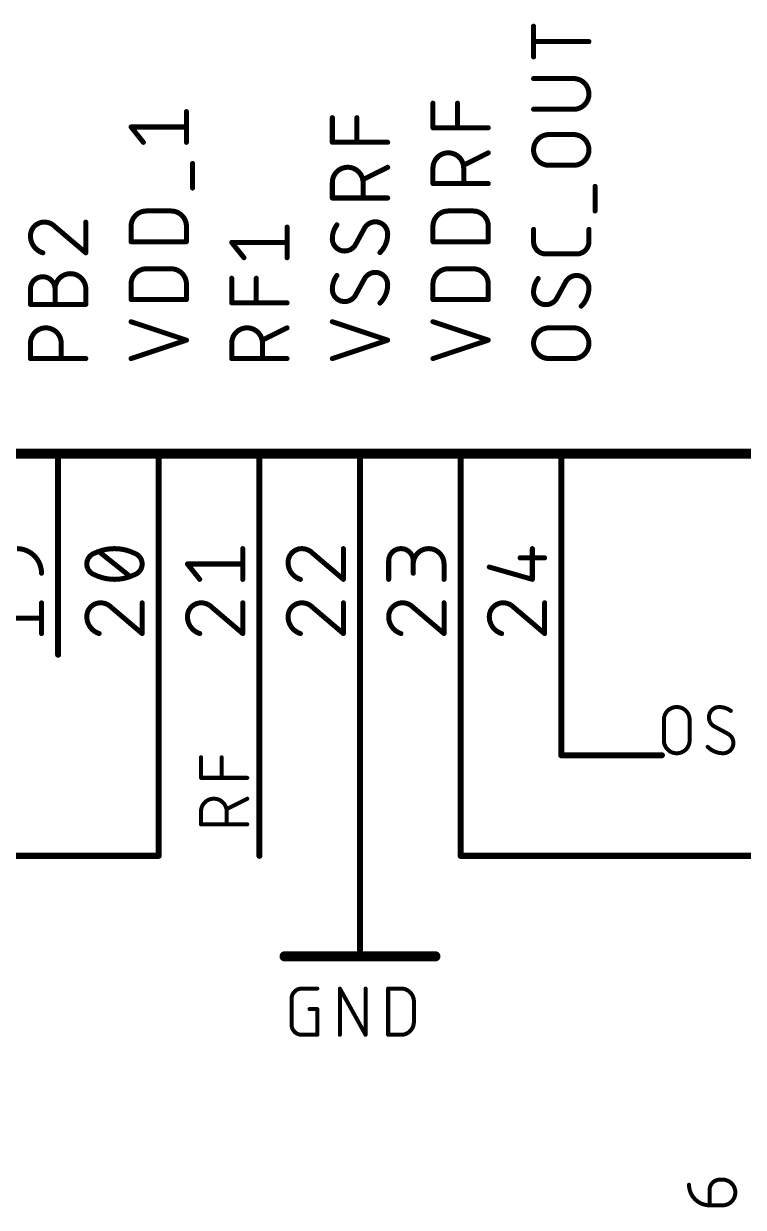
# Model space of a CAD drawing. Extents: x 0 to 261, y -15 to 164.
# Drawn here: x 71.52 to 89.69, y 25.92 to 55.82 of the extents above; entities that cross this region are included whole.
import ezdxf

# ---------------------------------------------------------------- set-up
doc = ezdxf.new("R2010")
doc.units = 0
for name, color, linetype in [('91', 110, 'CONTINUOUS'), ('94', 12, 'CONTINUOUS'), ('95', 253, 'CONTINUOUS'), ('96', 253, 'CONTINUOUS')]:
    doc.layers.add(name, color=color, linetype=linetype)

msp = doc.modelspace()

# ---------------------------------------------------------------- linework, layer by layer
at = {"layer": '91', "const_width": 0.1524}
for points in [[(74.93, 39.878), (74.93, 34.798)], [(77.47, 39.878), (77.47, 34.798)], [(80.01, 39.878), (80.01, 34.798)], [(82.55, 39.878), (82.55, 34.798)], [(85.09, 39.878), (85.09, 37.338)], [(85.09, 37.338), (87.63, 37.338)], [(74.93, 34.798), (46.99, 34.798)], [(82.55, 34.798), (92.71, 34.798)]]:
    msp.add_lwpolyline(points, dxfattribs=at)
at = {"layer": '91', "const_width": 0.0762}
for points in [[(74.9681, 39.878, 1), (74.8919, 39.878)], [(77.5081, 39.878, 1), (77.4319, 39.878)], [(80.0481, 39.878, 1), (79.9719, 39.878)], [(82.5881, 39.878, 1), (82.5119, 39.878)], [(85.1281, 39.878, 1), (85.0519, 39.878)], [(85.09, 37.3761, 1), (85.09, 37.2999)], [(85.0519, 37.338, 1), (85.1281, 37.338)], [(87.63, 37.2999, 1), (87.63, 37.3761)], [(74.8919, 34.798, 1), (74.9681, 34.798)], [(74.93, 34.7599, 1), (74.93, 34.8361)], [(77.4319, 34.798, 1), (77.5081, 34.798)], [(79.9719, 34.798, 1), (80.0481, 34.798)], [(82.55, 34.8361, 1), (82.55, 34.7599)], [(82.5119, 34.798, 1), (82.5881, 34.798)]]:
    msp.add_lwpolyline(points, format="xyb", dxfattribs=at)
at = {"layer": '94'}
for points, const_width in [([(90.17, 44.958), (54.61, 44.958)], 0.254), ([(72.39, 39.878), (72.39, 44.958)], 0.1524), ([(74.93, 39.878), (74.93, 44.958)], 0.1524), ([(77.47, 39.878), (77.47, 44.958)], 0.1524), ([(80.01, 39.878), (80.01, 44.958)], 0.1524), ([(82.55, 39.878), (82.55, 44.958)], 0.1524), ([(85.09, 39.878), (85.09, 44.958)], 0.1524), ([(80.01, 34.798), (80.01, 32.258)], 0.1524), ([(78.105, 32.258), (81.915, 32.258)], 0.254)]:
    msp.add_lwpolyline(points, dxfattribs=dict(at, const_width=const_width))
for points, const_width in [([(72.4281, 44.958, 1), (72.3519, 44.958)], 0.0762), ([(74.9681, 44.958, 1), (74.8919, 44.958)], 0.0762), ([(77.5081, 44.958, 1), (77.4319, 44.958)], 0.0762), ([(80.0481, 44.958, 1), (79.9719, 44.958)], 0.0762), ([(82.5881, 44.958, 1), (82.5119, 44.958)], 0.0762), ([(85.1281, 44.958, 1), (85.0519, 44.958)], 0.0762), ([(72.3519, 39.878, 1), (72.4281, 39.878)], 0.0762), ([(74.8919, 39.878, 1), (74.9681, 39.878)], 0.0762), ([(77.4319, 39.878, 1), (77.5081, 39.878)], 0.0762), ([(79.9719, 39.878, 1), (80.0481, 39.878)], 0.0762), ([(82.5119, 39.878, 1), (82.5881, 39.878)], 0.0762), ([(85.0519, 39.878, 1), (85.1281, 39.878)], 0.0762), ([(80.0481, 34.798, 1), (79.9719, 34.798)], 0.0762), ([(78.105, 32.3215, 1), (78.105, 32.1945)], 0.127), ([(79.9719, 32.258, 1), (80.0481, 32.258)], 0.0762), ([(81.915, 32.1945, 1), (81.915, 32.3215)], 0.127)]:
    msp.add_lwpolyline(points, format="xyb", dxfattribs=dict(at, const_width=const_width))
at = {"layer": '95'}
for points, const_width in [([(84.3915, 54.9782), (84.3915, 55.7544)], 0.127), ([(85.7885, 55.3663), (84.3915, 55.3663)], 0.127), ([(85.4004, 54.4311), (84.3915, 54.4311)], 0.127), ([(81.8515, 53.1878), (81.8515, 53.8087)], 0.127), ([(82.4724, 53.1878), (82.4724, 53.8087)], 0.127), ([(75.6285, 52.8201), (75.6285, 53.5962)], 0.127), ([(84.3915, 53.655), (85.4004, 53.655)], 0.127), ([(74.5419, 52.8201), (74.2315, 53.2081)], 0.127), ([(74.2315, 53.2081), (75.6285, 53.2081)], 0.127), ([(79.3115, 52.8228), (79.3115, 53.4437)], 0.127), ([(79.9324, 52.8228), (79.9324, 53.4437)], 0.127), ([(83.2485, 53.1878), (81.8515, 53.1878)], 0.127), ([(84.7796, 53.0167), (85.4004, 53.0167)], 0.127), ([(80.7085, 52.8228), (79.3115, 52.8228)], 0.127), ([(75.7837, 51.6657), (75.7837, 52.2866)], 0.127), ([(83.2485, 52.5556), (82.6276, 52.2452)], 0.127), ([(80.7085, 52.1906), (80.0876, 51.8802)], 0.127), ([(81.8515, 51.7795), (81.8515, 52.1676)], 0.127), ([(82.6276, 52.1676), (82.6276, 51.7795)], 0.127), ([(85.4004, 52.2405), (84.7796, 52.2405)], 0.127), ([(79.3115, 51.4145), (79.3115, 51.8025)], 0.127), ([(80.0876, 51.8025), (80.0876, 51.4145)], 0.127), ([(83.2485, 51.7795), (81.8515, 51.7795)], 0.127), ([(85.9437, 51.0862), (85.9437, 51.7071)], 0.127), ([(80.7085, 51.4145), (79.3115, 51.4145)], 0.127), ([(74.6196, 51.0866), (75.2404, 51.0866)], 0.127), ([(82.2396, 51.0866), (82.8604, 51.0866)], 0.127), ([(73.0885, 50.0299), (73.0885, 50.806)], 0.127), ([(72.3124, 50.6896), (73.0885, 50.0299)], 0.127), ([(74.2315, 50.3105), (74.2315, 50.6986)], 0.127), ([(75.6285, 50.6986), (75.6285, 50.3105)], 0.127), ([(78.1685, 49.9046), (78.1685, 50.6807)], 0.127), ([(80.1264, 50.6576), (79.8936, 50.2308)], 0.127), ([(81.8515, 50.3105), (81.8515, 50.6986)], 0.127), ([(83.2485, 50.6986), (83.2485, 50.3105)], 0.127), ([(84.3915, 50.3112), (84.3915, 50.6216)], 0.127), ([(85.7885, 50.6216), (85.7885, 50.3112)], 0.127), ([(75.6285, 50.3105), (74.2315, 50.3105)], 0.127), ([(77.0819, 49.9046), (76.7715, 50.2926)], 0.127), ([(76.7715, 50.2926), (78.1685, 50.2926)], 0.127), ([(83.2485, 50.3105), (81.8515, 50.3105)], 0.127), ([(85.4781, 50.0007), (84.7019, 50.0007)], 0.127), ([(74.6196, 49.6265), (75.2404, 49.6265)], 0.127), ([(82.2396, 49.6265), (82.8604, 49.6265)], 0.127), ([(76.7715, 48.7666), (76.7715, 49.3875)], 0.127), ([(77.3924, 48.7666), (77.3924, 49.3875)], 0.127), ([(80.1264, 49.38), (79.8936, 48.9532)], 0.127), ([(85.2064, 49.3024), (84.9736, 48.8756)], 0.127), ([(71.6915, 48.7272), (71.6915, 49.1152)], 0.127), ([(72.3124, 48.7272), (72.3124, 49.1152)], 0.127), ([(73.0885, 49.1152), (73.0885, 48.7272)], 0.127), ([(74.2315, 48.8504), (74.2315, 49.2384)], 0.127), ([(75.6285, 49.2384), (75.6285, 48.8504)], 0.127), ([(81.8515, 48.8504), (81.8515, 49.2384)], 0.127), ([(83.2485, 49.2384), (83.2485, 48.8504)], 0.127), ([(73.0885, 48.7272), (71.6915, 48.7272)], 0.127), ([(75.6285, 48.8504), (74.2315, 48.8504)], 0.127), ([(78.1685, 48.7666), (76.7715, 48.7666)], 0.127), ([(83.2485, 48.8504), (81.8515, 48.8504)], 0.127), ([(75.6285, 47.824), (74.2315, 48.2896)], 0.127), ([(78.1685, 48.1344), (77.5476, 47.824)], 0.127), ([(80.7085, 47.824), (79.3115, 48.2896)], 0.127), ([(83.2485, 47.824), (81.8515, 48.2896)], 0.127), ([(84.7796, 48.1344), (85.4004, 48.1344)], 0.127), ([(74.2315, 47.3583), (75.6285, 47.824)], 0.127), ([(79.3115, 47.3583), (80.7085, 47.824)], 0.127), ([(81.8515, 47.3583), (83.2485, 47.824)], 0.127), ([(71.6915, 47.3583), (71.6915, 47.7464)], 0.127), ([(72.4676, 47.7464), (72.4676, 47.3583)], 0.127), ([(76.7715, 47.3583), (76.7715, 47.7464)], 0.127), ([(77.5476, 47.7464), (77.5476, 47.3583)], 0.127), ([(73.0885, 47.3583), (71.6915, 47.3583)], 0.127), ([(78.1685, 47.3583), (76.7715, 47.3583)], 0.127), ([(85.4004, 47.3583), (84.7796, 47.3583)], 0.127), ([(74.2005, 41.8592), (73.4243, 42.4801)], 0.127), ([(77.0509, 41.7816), (77.0509, 42.5577)], 0.127), ([(78.8148, 42.4413), (79.5909, 41.7816)], 0.127), ([(79.5909, 41.7816), (79.5909, 42.5577)], 0.127), ([(84.3605, 41.7816), (84.3605, 42.5577)], 0.127), ([(75.9643, 41.7816), (75.6539, 42.1696)], 0.127), ([(75.6539, 42.1696), (77.0509, 42.1696)], 0.127), ([(80.7339, 41.7816), (80.7339, 42.2473)], 0.127), ([(81.3548, 42.2473), (81.3548, 41.9368)], 0.127), ([(82.1309, 41.7816), (82.1309, 42.1696)], 0.127), ([(84.05, 42.3249), (84.6709, 42.3249)], 0.127), ([(83.2739, 42.092), (84.3605, 41.7816)], 0.127), ([(71.9709, 40.4127), (71.9709, 41.1888)], 0.127), ([(73.7348, 41.0724), (74.5109, 40.4127)], 0.127), ([(74.5109, 40.4127), (74.5109, 41.1888)], 0.127), ([(76.2748, 41.0724), (77.0509, 40.4127)], 0.127), ([(77.0509, 40.4127), (77.0509, 41.1888)], 0.127), ([(78.8148, 41.0724), (79.5909, 40.4127)], 0.127), ([(79.5909, 40.4127), (79.5909, 41.1888)], 0.127), ([(81.3548, 41.0724), (82.1309, 40.4127)], 0.127), ([(82.1309, 40.4127), (82.1309, 41.1888)], 0.127), ([(83.8948, 41.0724), (84.6709, 40.4127)], 0.127), ([(84.6709, 40.4127), (84.6709, 41.1888)], 0.127), ([(70.5739, 40.8008), (71.9709, 40.8008)], 0.127), ([(87.6808, 37.7134), (87.6808, 38.2326)], 0.1016), ([(88.3299, 38.2326), (88.3299, 37.7134)], 0.1016), ([(89.305, 37.8756), (88.948, 38.0704)], 0.1016), ([(75.9968, 36.7679), (75.9968, 37.2872)], 0.1016), ([(76.5161, 36.7679), (76.5161, 37.2872)], 0.1016), ([(77.1652, 36.7679), (75.9968, 36.7679)], 0.1016), ([(77.1652, 36.241), (76.6459, 35.9814)], 0.1016), ([(75.9968, 35.5919), (75.9968, 35.9165)], 0.1016), ([(76.6459, 35.9165), (76.6459, 35.5919)], 0.1016), ([(77.1652, 35.5919), (75.9968, 35.5919)], 0.1016), ([(89.0947, 26.6192), (89.1596, 26.6192)], 0.1016), ([(88.8351, 25.9701), (88.8351, 26.3596)], 0.1016), ([(89.1596, 25.9701), (88.8351, 25.9701)], 0.1016)]:
    msp.add_lwpolyline(points, dxfattribs=dict(at, const_width=const_width))
for points, const_width in [([(84.4233, 55.7544, 1), (84.3598, 55.7544)], 0.0635), ([(84.3915, 55.398, 1), (84.3915, 55.3345)], 0.0635), ([(85.7885, 55.3345, 1), (85.7885, 55.398)], 0.0635), ([(84.3598, 54.9782, 1), (84.4233, 54.9782)], 0.0635), ([(84.3915, 54.4629, 1), (84.3915, 54.3994)], 0.0635), ([(85.4004, 54.4629, 1), (85.4004, 54.3994)], 0.0635), ([(85.4004, 53.655, 1), (85.4004, 54.4311)], 0.127), ([(85.4004, 54.3994, 1), (85.4004, 54.4629)], 0.0635), ([(81.8833, 53.8087, 1), (81.8197, 53.8087)], 0.0635), ([(82.5041, 53.8087, 1), (82.4406, 53.8087)], 0.0635), ([(75.6603, 53.5962, 1), (75.5968, 53.5962)], 0.0635), ([(84.3915, 53.6868, 1), (84.3915, 53.6233)], 0.0635), ([(85.4004, 53.6868, 1), (85.4004, 53.6233)], 0.0635), ([(85.4004, 53.6233, 1), (85.4004, 53.6868)], 0.0635), ([(74.2315, 53.2399, 1), (74.2315, 53.1764)], 0.0635), ([(74.2563, 53.2279, 1), (74.2067, 53.1883)], 0.0635), ([(75.6285, 53.1764, 1), (75.6285, 53.2399)], 0.0635), ([(79.3433, 53.4437, 1), (79.2798, 53.4437)], 0.0635), ([(79.9641, 53.4437, 1), (79.9006, 53.4437)], 0.0635), ([(81.8197, 53.1878, 1), (81.8833, 53.1878)], 0.0635), ([(81.8515, 53.2196, 1), (81.8515, 53.1561)], 0.0635), ([(82.4406, 53.1878, 1), (82.5041, 53.1878)], 0.0635), ([(83.2485, 53.1561, 1), (83.2485, 53.2196)], 0.0635), ([(84.7796, 53.0166, 1), (84.7796, 52.2405)], 0.127), ([(84.7796, 53.0484, 1), (84.7796, 52.9849)], 0.0635), ([(84.7796, 52.9849, 1), (84.7796, 53.0484)], 0.0635), ([(85.4004, 52.2405, 1), (85.4004, 53.0167)], 0.127), ([(85.4004, 53.0484, 1), (85.4004, 52.9849)], 0.0635), ([(85.4004, 52.9849, 1), (85.4004, 53.0484)], 0.0635), ([(74.5172, 52.8002, 1), (74.5667, 52.8399)], 0.0635), ([(75.5968, 52.8201, 1), (75.6603, 52.8201)], 0.0635), ([(79.3115, 52.8546, 1), (79.3115, 52.7911)], 0.0635), ([(79.2798, 52.8228, 1), (79.3433, 52.8228)], 0.0635), ([(79.9006, 52.8228, 1), (79.9641, 52.8228)], 0.0635), ([(80.7085, 52.7911, 1), (80.7085, 52.8546)], 0.0635), ([(75.8155, 52.2866, 1), (75.752, 52.2866)], 0.0635), ([(82.6276, 52.1676, 1), (81.8515, 52.1676)], 0.127), ([(83.2627, 52.5272, 1), (83.2343, 52.584)], 0.0635), ([(80.0876, 51.8025, 1), (79.3115, 51.8025)], 0.127), ([(80.7227, 52.1622, 1), (80.6943, 52.219)], 0.0635), ([(81.8833, 52.1676, 1), (81.8197, 52.1676)], 0.0635), ([(81.8197, 52.1676, 1), (81.8833, 52.1676)], 0.0635), ([(82.6134, 52.2736, 1), (82.6418, 52.2168)], 0.0635), ([(82.6594, 52.1676, 1), (82.5959, 52.1676)], 0.0635), ([(82.5959, 52.1676, 1), (82.6594, 52.1676)], 0.0635), ([(84.7796, 52.2723, 1), (84.7796, 52.2088)], 0.0635), ([(84.7796, 52.2088, 1), (84.7796, 52.2723)], 0.0635), ([(85.4004, 52.2723, 1), (85.4004, 52.2088)], 0.0635), ([(85.4004, 52.2088, 1), (85.4004, 52.2723)], 0.0635), ([(79.3433, 51.8025, 1), (79.2798, 51.8025)], 0.0635), ([(79.2798, 51.8025, 1), (79.3433, 51.8025)], 0.0635), ([(80.0734, 51.9086, 1), (80.1018, 51.8518)], 0.0635), ([(80.1194, 51.8025, 1), (80.0559, 51.8025)], 0.0635), ([(80.0559, 51.8025, 1), (80.1194, 51.8025)], 0.0635), ([(81.8197, 51.7795, 1), (81.8833, 51.7795)], 0.0635), ([(81.8515, 51.8113, 1), (81.8515, 51.7478)], 0.0635), ([(82.5959, 51.7795, 1), (82.6594, 51.7795)], 0.0635), ([(83.2485, 51.7478, 1), (83.2485, 51.8113)], 0.0635), ([(85.9755, 51.7071, 1), (85.912, 51.7071)], 0.0635), ([(75.752, 51.6657, 1), (75.8155, 51.6657)], 0.0635), ([(79.3115, 51.4462, 1), (79.3115, 51.3827)], 0.0635), ([(79.2798, 51.4145, 1), (79.3433, 51.4145)], 0.0635), ([(80.0559, 51.4145, 1), (80.1194, 51.4145)], 0.0635), ([(80.7085, 51.3827, 1), (80.7085, 51.4462)], 0.0635), ([(74.6196, 51.0866, 0.4142), (74.2315, 50.6986)], 0.127), ([(74.6196, 51.1184, 1), (74.6196, 51.0549)], 0.0635), ([(74.6196, 51.0549, 1), (74.6196, 51.1184)], 0.0635), ([(75.2404, 51.1184, 1), (75.2404, 51.0549)], 0.0635), ([(75.6285, 50.6986, 0.4142), (75.2404, 51.0866)], 0.127), ([(75.2404, 51.0549, 1), (75.2404, 51.1184)], 0.0635), ([(82.2396, 51.0866, 0.4142), (81.8515, 50.6986)], 0.127), ([(82.2396, 51.1184, 1), (82.2396, 51.0549)], 0.0635), ([(82.2396, 51.0549, 1), (82.2396, 51.1184)], 0.0635), ([(82.8604, 51.1184, 1), (82.8604, 51.0549)], 0.0635), ([(83.2485, 50.6986, 0.4142), (82.8604, 51.0866)], 0.127), ([(82.8604, 51.0549, 1), (82.8604, 51.1184)], 0.0635), ([(72.0408, 50.806, 0.4142), (71.6915, 50.4567)], 0.127), ([(72.0407, 50.8377, 1), (72.0408, 50.7742)], 0.0635), ([(72.3124, 50.6896, 0.2053), (72.0408, 50.806)], 0.127), ([(72.0408, 50.7742, 1), (72.0408, 50.8377)], 0.0635), ([(73.1203, 50.806, 1), (73.0568, 50.806)], 0.0635), ([(80.3981, 50.8128, 0.2656), (80.1264, 50.6576)], 0.127), ([(80.3981, 50.8446, 1), (80.3981, 50.7811)], 0.0635), ([(80.7085, 50.5024, 0.4142), (80.3981, 50.8128)], 0.127), ([(80.3981, 50.7811, 1), (80.3981, 50.8446)], 0.0635), ([(85.912, 51.0862, 1), (85.9755, 51.0862)], 0.0635), ([(72.333, 50.7138, 1), (72.2918, 50.6654)], 0.0635), ([(72.2894, 50.6677, 1), (72.3354, 50.7115)], 0.0635), ([(74.2632, 50.6986, 1), (74.1997, 50.6986)], 0.0635), ([(74.1997, 50.6986, 1), (74.2632, 50.6986)], 0.0635), ([(75.6603, 50.6986, 1), (75.5968, 50.6986)], 0.0635), ([(75.5968, 50.6986, 1), (75.6602, 50.6986)], 0.0635), ([(78.2003, 50.6807, 1), (78.1368, 50.6807)], 0.0635), ([(79.4279, 50.7352, 0.1623), (79.3115, 50.386)], 0.127), ([(79.4533, 50.7162, 1), (79.4025, 50.7543)], 0.0635), ([(80.0991, 50.6737, 1), (80.1538, 50.6415)], 0.0635), ([(80.1543, 50.6424, 1), (80.0985, 50.6728)], 0.0635), ([(80.5145, 50.0367, 0.2), (80.7085, 50.5024)], 0.127), ([(80.6767, 50.5024, 1), (80.7403, 50.5024)], 0.0635), ([(80.7402, 50.5024, 1), (80.6768, 50.5024)], 0.0635), ([(81.8833, 50.6986, 1), (81.8197, 50.6986)], 0.0635), ([(81.8197, 50.6986, 1), (81.8833, 50.6986)], 0.0635), ([(83.2803, 50.6986, 1), (83.2168, 50.6986)], 0.0635), ([(83.2168, 50.6986, 1), (83.2802, 50.6986)], 0.0635), ([(84.4233, 50.6216, 1), (84.3598, 50.6216)], 0.0635), ([(85.8203, 50.6216, 1), (85.7567, 50.6216)], 0.0635), ([(71.6915, 50.4567, 0.3252), (72.0019, 50.0299)], 0.127), ([(71.7232, 50.4567, 1), (71.6598, 50.4567)], 0.0635), ([(71.6598, 50.4567, 1), (71.7233, 50.4567)], 0.0635), ([(74.2315, 50.3423, 1), (74.2315, 50.2788)], 0.0635), ([(74.1997, 50.3105, 1), (74.2632, 50.3105)], 0.0635), ([(75.5968, 50.3105, 1), (75.6603, 50.3105)], 0.0635), ([(75.6285, 50.2788, 1), (75.6285, 50.3423)], 0.0635), ([(76.7963, 50.3125, 1), (76.7467, 50.2728)], 0.0635), ([(76.7715, 50.3244, 1), (76.7715, 50.2609)], 0.0635), ([(78.1685, 50.2609, 1), (78.1685, 50.3244)], 0.0635), ([(79.3115, 50.386, 0.4142), (79.6219, 50.0755)], 0.127), ([(79.3433, 50.386, 1), (79.2798, 50.386)], 0.0635), ([(79.2798, 50.386, 1), (79.3433, 50.386)], 0.0635), ([(79.6219, 50.0755, 0.2656), (79.8936, 50.2308)], 0.127), ([(79.8657, 50.246, 1), (79.9215, 50.2156)], 0.0635), ([(79.9209, 50.2146, 1), (79.8662, 50.2469)], 0.0635), ([(81.8197, 50.3105, 1), (81.8833, 50.3105)], 0.0635), ([(81.8515, 50.3423, 1), (81.8515, 50.2788)], 0.0635), ([(83.2168, 50.3105, 1), (83.2803, 50.3105)], 0.0635), ([(83.2485, 50.2788, 1), (83.2485, 50.3423)], 0.0635), ([(84.3915, 50.3112, 0.4142), (84.7019, 50.0007)], 0.127), ([(84.4232, 50.3112, 1), (84.3597, 50.3112)], 0.0635), ([(84.3598, 50.3112, 1), (84.4233, 50.3112)], 0.0635), ([(85.4781, 50.0007, 0.4142), (85.7885, 50.3112)], 0.127), ([(85.8203, 50.3112, 1), (85.7567, 50.3112)], 0.0635), ([(85.7567, 50.3112, 1), (85.8203, 50.3112)], 0.0635), ([(71.9922, 49.9997, 1), (72.0117, 50.0601)], 0.0635), ([(73.0568, 50.0299, 1), (73.1203, 50.0299)], 0.0635), ([(73.0679, 50.0057, 1), (73.1091, 50.0541)], 0.0635), ([(77.0572, 49.8848, 1), (77.1067, 49.9244)], 0.0635), ([(78.1368, 49.9046, 1), (78.2003, 49.9046)], 0.0635), ([(79.6219, 50.1073, 1), (79.6219, 50.0438)], 0.0635), ([(79.6219, 50.0438, 1), (79.6219, 50.1073)], 0.0635), ([(80.4921, 50.0593, 1), (80.5368, 50.0142)], 0.0635), ([(84.7019, 50.0325, 1), (84.7019, 49.969)], 0.0635), ([(84.7019, 49.969, 1), (84.7019, 50.0325)], 0.0635), ([(85.4781, 50.0325, 1), (85.4781, 49.969)], 0.0635), ([(85.4781, 49.969, 1), (85.4781, 50.0325)], 0.0635), ([(74.6196, 49.6265, 0.4142), (74.2315, 49.2384)], 0.127), ([(74.6196, 49.6583, 1), (74.6196, 49.5947)], 0.0635), ([(74.6196, 49.5947, 1), (74.6196, 49.6583)], 0.0635), ([(75.2404, 49.6583, 1), (75.2404, 49.5947)], 0.0635), ([(75.6285, 49.2384, 0.4142), (75.2404, 49.6265)], 0.127), ([(75.2404, 49.5947, 1), (75.2404, 49.6583)], 0.0635), ([(82.2396, 49.6265, 0.4142), (81.8515, 49.2384)], 0.127), ([(82.2396, 49.6583, 1), (82.2396, 49.5947)], 0.0635), ([(82.2396, 49.5947, 1), (82.2396, 49.6583)], 0.0635), ([(82.8604, 49.6583, 1), (82.8604, 49.5947)], 0.0635), ([(83.2485, 49.2384, 0.4142), (82.8604, 49.6265)], 0.127), ([(82.8604, 49.5947, 1), (82.8604, 49.6583)], 0.0635), ([(72.3124, 49.1152, 1), (71.6915, 49.1152)], 0.127), ([(73.0885, 49.1152, 1), (72.3124, 49.1152)], 0.127), ([(76.8033, 49.3875, 1), (76.7398, 49.3875)], 0.0635), ([(77.4241, 49.3875, 1), (77.3606, 49.3875)], 0.0635), ([(79.4279, 49.4576, 0.1623), (79.3115, 49.1084)], 0.127), ([(79.4533, 49.4386, 1), (79.4025, 49.4767)], 0.0635), ([(80.3981, 49.5352, 0.2656), (80.1264, 49.38)], 0.127), ([(80.0991, 49.3961, 1), (80.1538, 49.3639)], 0.0635), ([(80.1543, 49.3648, 1), (80.0985, 49.3952)], 0.0635), ([(80.3981, 49.567, 1), (80.3981, 49.5035)], 0.0635), ([(80.7085, 49.2248, 0.4142), (80.3981, 49.5352)], 0.127), ([(80.3981, 49.5035, 1), (80.3981, 49.567)], 0.0635), ([(84.5079, 49.38, 0.1623), (84.3915, 49.0308)], 0.127), ([(84.5333, 49.361, 1), (84.4825, 49.3991)], 0.0635), ([(85.4781, 49.4576, 0.2656), (85.2064, 49.3024)], 0.127), ([(85.1791, 49.3185, 1), (85.2338, 49.2863)], 0.0635), ([(85.2343, 49.2872, 1), (85.1785, 49.3176)], 0.0635), ([(85.4781, 49.4894, 1), (85.4781, 49.4259)], 0.0635), ([(85.7885, 49.1472, 0.4142), (85.4781, 49.4576)], 0.127), ([(85.4781, 49.4259, 1), (85.4781, 49.4894)], 0.0635), ([(71.7233, 49.1152, 1), (71.6598, 49.1152)], 0.0635), ([(71.6598, 49.1152, 1), (71.7233, 49.1152)], 0.0635), ([(72.3441, 49.1152, 1), (72.2806, 49.1152)], 0.0635), ([(72.2806, 49.1152, 1), (72.3441, 49.1152)], 0.0635), ([(72.2806, 49.1152, 1), (72.3441, 49.1152)], 0.0635), ([(73.1203, 49.1152, 1), (73.0568, 49.1152)], 0.0635), ([(73.0567, 49.1152, 1), (73.1202, 49.1152)], 0.0635), ([(74.2632, 49.2384, 1), (74.1997, 49.2384)], 0.0635), ([(74.1997, 49.2384, 1), (74.2632, 49.2384)], 0.0635), ([(75.6603, 49.2384, 1), (75.5968, 49.2384)], 0.0635), ([(75.5968, 49.2384, 1), (75.6602, 49.2384)], 0.0635), ([(79.3115, 49.1084, 0.4142), (79.6219, 48.7979)], 0.127), ([(79.3433, 49.1084, 1), (79.2798, 49.1084)], 0.0635), ([(79.2798, 49.1084, 1), (79.3433, 49.1084)], 0.0635), ([(80.5145, 48.7591, 0.2), (80.7085, 49.2248)], 0.127), ([(80.6767, 49.2248, 1), (80.7403, 49.2248)], 0.0635), ([(80.7402, 49.2248, 1), (80.6768, 49.2248)], 0.0635), ([(81.8833, 49.2384, 1), (81.8197, 49.2384)], 0.0635), ([(81.8197, 49.2384, 1), (81.8833, 49.2384)], 0.0635), ([(83.2803, 49.2384, 1), (83.2168, 49.2384)], 0.0635), ([(83.2168, 49.2384, 1), (83.2802, 49.2384)], 0.0635), ([(84.3915, 49.0308, 0.4142), (84.7019, 48.7203)], 0.127), ([(84.4233, 49.0308, 1), (84.3598, 49.0308)], 0.0635), ([(84.3598, 49.0308, 1), (84.4233, 49.0308)], 0.0635), ([(85.5945, 48.6815, 0.2), (85.7885, 49.1472)], 0.127), ([(85.7567, 49.1472, 1), (85.8203, 49.1472)], 0.0635), ([(85.8202, 49.1472, 1), (85.7568, 49.1472)], 0.0635), ([(71.6915, 48.7589, 1), (71.6915, 48.6954)], 0.0635), ([(71.6598, 48.7272, 1), (71.7233, 48.7272)], 0.0635), ([(72.2806, 48.7272, 1), (72.3441, 48.7272)], 0.0635), ([(73.0568, 48.7272, 1), (73.1203, 48.7272)], 0.0635), ([(73.0885, 48.6954, 1), (73.0885, 48.7589)], 0.0635), ([(74.2315, 48.8821, 1), (74.2315, 48.8186)], 0.0635), ([(74.1997, 48.8504, 1), (74.2632, 48.8504)], 0.0635), ([(75.5968, 48.8504, 1), (75.6603, 48.8504)], 0.0635), ([(75.6285, 48.8186, 1), (75.6285, 48.8821)], 0.0635), ([(76.7715, 48.7984, 1), (76.7715, 48.7349)], 0.0635), ([(76.7398, 48.7666, 1), (76.8033, 48.7666)], 0.0635), ([(77.3606, 48.7666, 1), (77.4241, 48.7666)], 0.0635), ([(78.1685, 48.7349, 1), (78.1685, 48.7984)], 0.0635), ([(79.6219, 48.7979, 0.2656), (79.8936, 48.9532)], 0.127), ([(79.6219, 48.8297, 1), (79.6219, 48.7662)], 0.0635), ([(79.6219, 48.7662, 1), (79.6219, 48.8297)], 0.0635), ([(79.8657, 48.9684, 1), (79.9215, 48.938)], 0.0635), ([(79.9209, 48.937, 1), (79.8662, 48.9693)], 0.0635), ([(80.4921, 48.7817, 1), (80.5368, 48.7366)], 0.0635), ([(81.8197, 48.8504, 1), (81.8833, 48.8504)], 0.0635), ([(81.8515, 48.8821, 1), (81.8515, 48.8186)], 0.0635), ([(83.2168, 48.8504, 1), (83.2803, 48.8504)], 0.0635), ([(83.2485, 48.8186, 1), (83.2485, 48.8821)], 0.0635), ([(84.7019, 48.7203, 0.2656), (84.9736, 48.8756)], 0.127), ([(84.7019, 48.7521, 1), (84.7019, 48.6886)], 0.0635), ([(84.7019, 48.6886, 1), (84.7019, 48.7521)], 0.0635), ([(84.9457, 48.8908, 1), (85.0015, 48.8603)], 0.0635), ([(85.0009, 48.8594, 1), (84.9462, 48.8917)], 0.0635), ([(85.5721, 48.7041, 1), (85.6168, 48.659)], 0.0635), ([(72.4676, 47.7464, 1), (71.6915, 47.7464)], 0.127), ([(74.2415, 48.3198, 1), (74.2215, 48.2595)], 0.0635), ([(77.5476, 47.7464, 1), (76.7715, 47.7464)], 0.127), ([(78.1827, 48.106, 1), (78.1543, 48.1628)], 0.0635), ([(79.3215, 48.3198, 1), (79.3015, 48.2595)], 0.0635), ([(81.8615, 48.3198, 1), (81.8415, 48.2595)], 0.0635), ([(84.7796, 48.1344, 1), (84.7796, 47.3583)], 0.127), ([(84.7796, 48.1662, 1), (84.7796, 48.1027)], 0.0635), ([(84.7796, 48.1027, 1), (84.7796, 48.1662)], 0.0635), ([(85.4004, 48.1662, 1), (85.4004, 48.1027)], 0.0635), ([(85.4004, 47.3583, 1), (85.4004, 48.1344)], 0.127), ([(85.4004, 48.1027, 1), (85.4004, 48.1662)], 0.0635), ([(75.6385, 47.7938, 1), (75.6185, 47.8541)], 0.0635), ([(75.6185, 47.7938, 1), (75.6385, 47.8541)], 0.0635), ([(77.5334, 47.8524, 1), (77.5618, 47.7956)], 0.0635), ([(80.7185, 47.7938, 1), (80.6985, 47.8541)], 0.0635), ([(80.6985, 47.7938, 1), (80.7185, 47.8541)], 0.0635), ([(83.2585, 47.7938, 1), (83.2385, 47.8541)], 0.0635), ([(83.2385, 47.7938, 1), (83.2585, 47.8541)], 0.0635), ([(71.7233, 47.7464, 1), (71.6598, 47.7464)], 0.0635), ([(71.6598, 47.7464, 1), (71.7233, 47.7464)], 0.0635), ([(72.4994, 47.7464, 1), (72.4359, 47.7464)], 0.0635), ([(72.4359, 47.7464, 1), (72.4994, 47.7464)], 0.0635), ([(76.8033, 47.7464, 1), (76.7398, 47.7464)], 0.0635), ([(76.7398, 47.7464, 1), (76.8033, 47.7464)], 0.0635), ([(77.5794, 47.7464, 1), (77.5159, 47.7464)], 0.0635), ([(77.5159, 47.7464, 1), (77.5794, 47.7464)], 0.0635), ([(71.6915, 47.3901, 1), (71.6915, 47.3265)], 0.0635), ([(71.6598, 47.3583, 1), (71.7233, 47.3583)], 0.0635), ([(72.4359, 47.3583, 1), (72.4994, 47.3583)], 0.0635), ([(73.0885, 47.3265, 1), (73.0885, 47.3901)], 0.0635), ([(74.2215, 47.3884, 1), (74.2415, 47.3282)], 0.0635), ([(76.7715, 47.3901, 1), (76.7715, 47.3265)], 0.0635), ([(76.7398, 47.3583, 1), (76.8033, 47.3583)], 0.0635), ([(77.5159, 47.3583, 1), (77.5794, 47.3583)], 0.0635), ([(78.1685, 47.3265, 1), (78.1685, 47.3901)], 0.0635), ([(79.3015, 47.3884, 1), (79.3215, 47.3282)], 0.0635), ([(81.8415, 47.3884, 1), (81.8615, 47.3282)], 0.0635), ([(84.7796, 47.3901, 1), (84.7796, 47.3265)], 0.0635), ([(84.7796, 47.3265, 1), (84.7796, 47.3901)], 0.0635), ([(85.4004, 47.39, 1), (85.4004, 47.3265)], 0.0635), ([(85.4004, 47.3265, 1), (85.4004, 47.3901)], 0.0635), ([(71.9709, 41.9368, 0.4142), (71.35, 42.5577)], 0.127), ([(73.3079, 42.4413, 0.3205), (73.1139, 42.1696)], 0.127), ([(73.8124, 42.5577, 0.1139), (73.3079, 42.4413)], 0.127), ([(73.294, 42.4698, 1), (73.3218, 42.4127)], 0.0635), ([(73.3182, 42.4112, 1), (73.2976, 42.4713)], 0.0635), ([(73.4442, 42.5049, 1), (73.4045, 42.4553)], 0.0635), ([(73.8124, 42.5895, 1), (73.8124, 42.526)], 0.0635), ([(74.3169, 42.4413, 0.1139), (73.8124, 42.5577)], 0.127), ([(73.8124, 42.526, 1), (73.8124, 42.5894)], 0.0635), ([(74.5109, 42.1696, 0.3205), (74.3169, 42.4413)], 0.127), ([(74.3272, 42.4713, 1), (74.3066, 42.4113)], 0.0635), ([(74.303, 42.4127, 1), (74.3308, 42.4698)], 0.0635), ([(77.0827, 42.5577, 1), (77.0191, 42.5577)], 0.0635), ([(78.5431, 42.5577, 0.4142), (78.1939, 42.2084)], 0.127), ([(78.8148, 42.4413, 0.2053), (78.5431, 42.5577)], 0.127), ([(78.5431, 42.5894, 1), (78.5432, 42.526)], 0.0635), ([(78.5431, 42.526, 1), (78.5431, 42.5895)], 0.0635), ([(78.8354, 42.4655, 1), (78.7942, 42.4171)], 0.0635), ([(78.7918, 42.4194, 1), (78.8378, 42.4632)], 0.0635), ([(79.6227, 42.5577, 1), (79.5592, 42.5577)], 0.0635), ([(81.3548, 42.2473, 1), (80.7339, 42.2473)], 0.127), ([(82.1309, 42.1696, 1), (81.3548, 42.1696)], 0.127), ([(84.3922, 42.5577, 1), (84.3287, 42.5577)], 0.0635), ([(73.1139, 42.1696, 0.3205), (73.3079, 41.898)], 0.127), ([(73.1456, 42.1696, 1), (73.0822, 42.1696)], 0.0635), ([(73.0822, 42.1696, 1), (73.1456, 42.1696)], 0.0635), ([(74.3169, 41.898, 0.3205), (74.5109, 42.1696)], 0.127), ([(74.5426, 42.1696, 1), (74.4792, 42.1696)], 0.0635), ([(74.4792, 42.1696, 1), (74.5426, 42.1696)], 0.0635), ([(75.6787, 42.1895, 1), (75.6291, 42.1498)], 0.0635), ([(75.6539, 42.2014, 1), (75.6539, 42.1379)], 0.0635), ([(77.0509, 42.1379, 1), (77.0509, 42.2014)], 0.0635), ([(78.1621, 42.2084, 1), (78.2257, 42.2084)], 0.0635), ([(78.1939, 42.2084, 0.3252), (78.5043, 41.7816)], 0.127), ([(78.2256, 42.2085, 1), (78.1622, 42.2084)], 0.0635), ([(80.7657, 42.2473, 1), (80.7022, 42.2473)], 0.0635), ([(80.7022, 42.2473, 1), (80.7657, 42.2473)], 0.0635), ([(81.3865, 42.2473, 1), (81.323, 42.2473)], 0.0635), ([(81.323, 42.2473, 1), (81.3865, 42.2473)], 0.0635), ([(81.323, 42.1696, 1), (81.3865, 42.1696)], 0.0635), ([(82.1626, 42.1696, 1), (82.0991, 42.1696)], 0.0635), ([(82.0991, 42.1696, 1), (82.1626, 42.1696)], 0.0635), ([(84.05, 42.3566, 1), (84.05, 42.2931)], 0.0635), ([(84.6709, 42.2931, 1), (84.6709, 42.3566)], 0.0635), ([(71.9391, 41.9368, 1), (72.0027, 41.9368)], 0.0635), ([(73.3079, 41.898, 0.1139), (73.8124, 41.7816)], 0.127), ([(73.3218, 41.9265, 1), (73.294, 41.8695)], 0.0635), ([(73.2976, 41.868, 1), (73.3182, 41.928)], 0.0635), ([(73.8124, 41.7816, 0.1139), (74.3169, 41.898)], 0.127), ([(74.1806, 41.8344, 1), (74.2203, 41.884)], 0.0635), ([(74.3066, 41.928, 1), (74.3272, 41.868)], 0.0635), ([(74.3308, 41.8695, 1), (74.303, 41.9265)], 0.0635), ([(81.323, 41.9368, 1), (81.3865, 41.9368)], 0.0635), ([(83.2826, 42.1226, 1), (83.2652, 42.0615)], 0.0635), ([(73.8124, 41.8133, 1), (73.8124, 41.7498)], 0.0635), ([(73.8124, 41.7498, 1), (73.8124, 41.8133)], 0.0635), ([(75.9396, 41.7618, 1), (75.9891, 41.8014)], 0.0635), ([(77.0191, 41.7816, 1), (77.0827, 41.7816)], 0.0635), ([(78.4946, 41.7514, 1), (78.5141, 41.8118)], 0.0635), ([(79.5592, 41.7816, 1), (79.6227, 41.7816)], 0.0635), ([(79.5703, 41.7574, 1), (79.6115, 41.8058)], 0.0635), ([(80.7022, 41.7816, 1), (80.7657, 41.7816)], 0.0635), ([(82.0991, 41.7816, 1), (82.1626, 41.7816)], 0.0635), ([(84.3287, 41.7816, 1), (84.3922, 41.7816)], 0.0635), ([(84.3517, 41.7511, 1), (84.3692, 41.8121)], 0.0635), ([(72.0027, 41.1888, 1), (71.9391, 41.1888)], 0.0635), ([(73.4631, 41.1888, 0.4142), (73.1139, 40.8396)], 0.127), ([(73.4631, 41.2206, 1), (73.4632, 41.1571)], 0.0635), ([(73.7348, 41.0724, 0.2053), (73.4631, 41.1888)], 0.127), ([(73.4631, 41.1571, 1), (73.4631, 41.2206)], 0.0635), ([(73.7554, 41.0966, 1), (73.7142, 41.0482)], 0.0635), ([(73.7118, 41.0505, 1), (73.7578, 41.0943)], 0.0635), ([(74.5427, 41.1888, 1), (74.4792, 41.1888)], 0.0635), ([(76.0032, 41.1888, 0.4142), (75.6539, 40.8396)], 0.127), ([(76.0031, 41.2206, 1), (76.0032, 41.1571)], 0.0635), ([(76.2748, 41.0724, 0.2053), (76.0032, 41.1888)], 0.127), ([(76.0032, 41.1571, 1), (76.0032, 41.2206)], 0.0635), ([(76.2954, 41.0966, 1), (76.2542, 41.0482)], 0.0635), ([(76.2518, 41.0505, 1), (76.2978, 41.0943)], 0.0635), ([(77.0827, 41.1888, 1), (77.0191, 41.1888)], 0.0635), ([(78.5431, 41.1888, 0.4142), (78.1939, 40.8396)], 0.127), ([(78.5431, 41.2206, 1), (78.5432, 41.1571)], 0.0635), ([(78.8148, 41.0724, 0.2053), (78.5431, 41.1888)], 0.127), ([(78.5431, 41.1571, 1), (78.5431, 41.2206)], 0.0635), ([(78.8354, 41.0966, 1), (78.7942, 41.0482)], 0.0635), ([(78.7918, 41.0505, 1), (78.8378, 41.0943)], 0.0635), ([(79.6227, 41.1888, 1), (79.5592, 41.1888)], 0.0635), ([(81.0832, 41.1888, 0.4142), (80.7339, 40.8396)], 0.127), ([(81.0831, 41.2206, 1), (81.0832, 41.1571)], 0.0635), ([(81.3548, 41.0724, 0.2053), (81.0832, 41.1888)], 0.127), ([(81.0832, 41.1571, 1), (81.0832, 41.2206)], 0.0635), ([(81.3754, 41.0966, 1), (81.3342, 41.0482)], 0.0635), ([(81.3318, 41.0505, 1), (81.3778, 41.0943)], 0.0635), ([(82.1626, 41.1888, 1), (82.0991, 41.1888)], 0.0635), ([(83.6232, 41.1888, 0.4142), (83.2739, 40.8396)], 0.127), ([(83.6231, 41.2206, 1), (83.6232, 41.1571)], 0.0635), ([(83.8948, 41.0724, 0.2053), (83.6232, 41.1888)], 0.127), ([(83.6232, 41.1571, 1), (83.6232, 41.2206)], 0.0635), ([(83.9154, 41.0966, 1), (83.8742, 41.0482)], 0.0635), ([(83.8718, 41.0505, 1), (83.9178, 41.0943)], 0.0635), ([(84.7027, 41.1888, 1), (84.6392, 41.1888)], 0.0635), ([(71.9709, 40.769, 1), (71.9709, 40.8325)], 0.0635), ([(73.0821, 40.8396, 1), (73.1457, 40.8396)], 0.0635), ([(73.1139, 40.8396, 0.3252), (73.4243, 40.4127)], 0.127), ([(73.1456, 40.8396, 1), (73.0822, 40.8396)], 0.0635), ([(75.6539, 40.8396, 0.3252), (75.9643, 40.4127)], 0.127), ([(75.6856, 40.8396, 1), (75.6222, 40.8396)], 0.0635), ([(75.6222, 40.8396, 1), (75.6857, 40.8396)], 0.0635), ([(78.1621, 40.8396, 1), (78.2257, 40.8396)], 0.0635), ([(78.1939, 40.8396, 0.3252), (78.5043, 40.4127)], 0.127), ([(78.2256, 40.8396, 1), (78.1622, 40.8396)], 0.0635), ([(80.7339, 40.8396, 0.3252), (81.0443, 40.4127)], 0.127), ([(80.7656, 40.8396, 1), (80.7022, 40.8396)], 0.0635), ([(80.7022, 40.8396, 1), (80.7657, 40.8396)], 0.0635), ([(83.2421, 40.8396, 1), (83.3056, 40.8396)], 0.0635), ([(83.2739, 40.8396, 0.3252), (83.5843, 40.4127)], 0.127), ([(83.3056, 40.8396, 1), (83.2422, 40.8396)], 0.0635), ([(71.9391, 40.4127, 1), (72.0027, 40.4127)], 0.0635), ([(73.4146, 40.3825, 1), (73.4341, 40.4429)], 0.0635), ([(74.4792, 40.4127, 1), (74.5427, 40.4127)], 0.0635), ([(74.4903, 40.3885, 1), (74.5315, 40.4369)], 0.0635), ([(75.9546, 40.3825, 1), (75.9741, 40.4429)], 0.0635), ([(77.0191, 40.4127, 1), (77.0827, 40.4127)], 0.0635), ([(77.0303, 40.3885, 1), (77.0715, 40.4369)], 0.0635), ([(78.4946, 40.3825, 1), (78.5141, 40.4429)], 0.0635), ([(79.5592, 40.4127, 1), (79.6227, 40.4127)], 0.0635), ([(79.5703, 40.3885, 1), (79.6115, 40.4369)], 0.0635), ([(81.0346, 40.3825, 1), (81.0541, 40.4429)], 0.0635), ([(82.0991, 40.4127, 1), (82.1626, 40.4127)], 0.0635), ([(82.1103, 40.3885, 1), (82.1515, 40.4369)], 0.0635), ([(83.5746, 40.3825, 1), (83.5941, 40.4429)], 0.0635), ([(84.6392, 40.4127, 1), (84.7027, 40.4127)], 0.0635), ([(84.6503, 40.3885, 1), (84.6915, 40.4369)], 0.0635), ([(88.3299, 38.2326, 1), (87.6808, 38.2326)], 0.1016), ([(89.0778, 38.5572, 0.4142), (88.8182, 38.2976)], 0.1016), ([(89.3699, 38.4598, 0.1623), (89.0778, 38.5572)], 0.1016), ([(89.0778, 38.5826, 1), (89.0778, 38.5318)], 0.0508), ([(89.0778, 38.5318, 1), (89.0778, 38.5826)], 0.0508), ([(87.7062, 38.2326, 1), (87.6554, 38.2326)], 0.0508), ([(88.3553, 38.2326, 1), (88.3045, 38.2326)], 0.0508), ([(88.7927, 38.2976, 1), (88.8436, 38.2976)], 0.0508), ([(88.8182, 38.2976, 0.2656), (88.948, 38.0704)], 0.1016), ([(88.8435, 38.2976, 1), (88.7928, 38.2976)], 0.0508), ([(89.3547, 38.4395, 1), (89.3851, 38.4802)], 0.0508), ([(87.6554, 38.2326, 1), (87.7062, 38.2326)], 0.0508), ([(88.3045, 38.2326, 1), (88.3553, 38.2326)], 0.0508), ([(88.9601, 38.0927, 1), (88.9358, 38.0481)], 0.0508), ([(88.9351, 38.0485, 1), (88.9609, 38.0922)], 0.0508), ([(87.6808, 37.7134, 1), (88.3299, 37.7134)], 0.1016), ([(87.7062, 37.7134, 1), (87.6554, 37.7134)], 0.0508), ([(87.6554, 37.7134, 1), (87.7062, 37.7134)], 0.0508), ([(88.3553, 37.7134, 1), (88.3045, 37.7134)], 0.0508), ([(88.3045, 37.7134, 1), (88.3553, 37.7134)], 0.0508), ([(89.1752, 37.3888, 0.4142), (89.4348, 37.6484)], 0.1016), ([(89.4348, 37.6484, 0.2656), (89.305, 37.8756)], 0.1016), ([(89.3179, 37.8975, 1), (89.2921, 37.8537)], 0.0508), ([(89.2928, 37.8533, 1), (89.3171, 37.8979)], 0.0508), ([(89.4602, 37.6484, 1), (89.4094, 37.6484)], 0.0508), ([(89.4094, 37.6484, 1), (89.4602, 37.6484)], 0.0508), ([(88.7857, 37.5511, 0.2), (89.1752, 37.3888)], 0.1016), ([(88.8037, 37.569, 1), (88.7677, 37.5332)], 0.0508), ([(89.1752, 37.4142, 1), (89.1752, 37.3634)], 0.0508), ([(89.1752, 37.3634, 1), (89.1752, 37.4142)], 0.0508), ([(76.0222, 37.2872, 1), (75.9714, 37.2872)], 0.0508), ([(76.5415, 37.2872, 1), (76.4907, 37.2872)], 0.0508), ([(75.9968, 36.7933, 1), (75.9968, 36.7425)], 0.0508), ([(75.9714, 36.7679, 1), (76.0222, 36.7679)], 0.0508), ([(76.4907, 36.7679, 1), (76.5415, 36.7679)], 0.0508), ([(77.1652, 36.7425, 1), (77.1652, 36.7933)], 0.0508), ([(76.6459, 35.9165, 1), (75.9968, 35.9165)], 0.1016), ([(77.1766, 36.2183, 1), (77.1538, 36.2637)], 0.0508), ([(76.0222, 35.9165, 1), (75.9714, 35.9165)], 0.0508), ([(75.9714, 35.9165, 1), (76.0222, 35.9165)], 0.0508), ([(76.6713, 35.9165, 1), (76.6205, 35.9165)], 0.0508), ([(76.6205, 35.9165, 1), (76.6713, 35.9165)], 0.0508), ([(76.6346, 36.0041, 1), (76.6573, 35.9587)], 0.0508), ([(75.9968, 35.6173, 1), (75.9968, 35.5665)], 0.0508), ([(75.9714, 35.5919, 1), (76.0222, 35.5919)], 0.0508), ([(76.6205, 35.5919, 1), (76.6713, 35.5919)], 0.0508), ([(77.1652, 35.5665, 1), (77.1652, 35.6173)], 0.0508), ([(89.0947, 26.6192, 0.4142), (88.8351, 26.3596)], 0.1016), ([(89.0947, 26.6446, 1), (89.0947, 26.5938)], 0.0508), ([(89.0947, 26.5938, 1), (89.0947, 26.6446)], 0.0508), ([(89.1596, 25.9701, 1), (89.1596, 26.6192)], 0.1016), ([(89.1596, 26.6446, 1), (89.1596, 26.5938)], 0.0508), ([(89.1596, 26.5938, 1), (89.1596, 26.6446)], 0.0508), ([(88.3158, 26.4894, 0.4142), (88.8351, 25.9701)], 0.1016), ([(88.3412, 26.4894, 1), (88.2904, 26.4894)], 0.0508), ([(88.8605, 26.3596, 1), (88.8097, 26.3596)], 0.0508), ([(88.8097, 26.3596, 1), (88.8605, 26.3596)], 0.0508), ([(88.8351, 25.9955, 1), (88.8351, 25.9447)], 0.0508), ([(88.8351, 25.9447, 1), (88.8351, 25.9955)], 0.0508), ([(89.1596, 25.9955, 1), (89.1596, 25.9447)], 0.0508), ([(89.1596, 25.9447, 1), (89.1596, 25.9955)], 0.0508), ([(88.8097, 25.9701, 1), (88.8605, 25.9701)], 0.0508)]:
    msp.add_lwpolyline(points, format="xyb", dxfattribs=dict(at, const_width=const_width))
at = {"layer": '96'}
for points, const_width in [([(78.5424, 31.4452, 0.4142), (78.2828, 31.1856)], 0.1016), ([(78.5424, 31.4706, 1), (78.5424, 31.4198)], 0.0508), ([(78.5424, 31.4198, 1), (78.5424, 31.4706)], 0.0508), ([(78.9319, 31.4198, 1), (78.9319, 31.4706)], 0.0508), ([(79.5274, 31.4452, 1), (79.4766, 31.4452)], 0.0508), ([(79.5242, 31.4575, 1), (79.4798, 31.4329)], 0.0508), ([(80.1765, 31.4452, 1), (80.1257, 31.4452)], 0.0508), ([(80.7466, 31.4452, 1), (80.6958, 31.4452)], 0.0508), ([(80.7212, 31.4706, 1), (80.7212, 31.4198)], 0.0508), ([(81.3703, 31.1206, 0.4142), (81.0457, 31.4452)], 0.1016), ([(81.0457, 31.4706, 1), (81.0457, 31.4198)], 0.0508), ([(81.0457, 31.4198, 1), (81.0457, 31.4706)], 0.0508), ([(78.3082, 31.1856, 1), (78.2574, 31.1856)], 0.0508), ([(78.2574, 31.1856, 1), (78.3082, 31.1856)], 0.0508), ([(81.3957, 31.1206, 1), (81.3449, 31.1206)], 0.0508), ([(81.3449, 31.1206, 1), (81.3957, 31.1206)], 0.0508), ([(78.7372, 30.9513, 1), (78.7372, 30.9005)], 0.0508), ([(78.9573, 30.9259, 1), (78.9065, 30.9259)], 0.0508), ([(78.9319, 30.9005, 1), (78.9319, 30.9513)], 0.0508), ([(78.2828, 30.5364, 0.4142), (78.5424, 30.2768)], 0.1016), ([(78.3082, 30.5364, 1), (78.2574, 30.5364)], 0.0508), ([(78.2574, 30.5364, 1), (78.3082, 30.5364)], 0.0508), ([(81.0457, 30.2768, 0.4142), (81.3703, 30.6014)], 0.1016), ([(81.3957, 30.6014, 1), (81.3449, 30.6014)], 0.0508), ([(81.3449, 30.6014, 1), (81.3957, 30.6014)], 0.0508), ([(78.5424, 30.3022, 1), (78.5424, 30.2514)], 0.0508), ([(78.5424, 30.2514, 1), (78.5424, 30.3022)], 0.0508), ([(78.9065, 30.2768, 1), (78.9573, 30.2768)], 0.0508), ([(78.9319, 30.2514, 1), (78.9319, 30.3022)], 0.0508), ([(79.4766, 30.2768, 1), (79.5274, 30.2768)], 0.0508), ([(80.1257, 30.2768, 1), (80.1765, 30.2768)], 0.0508), ([(80.1289, 30.2645, 1), (80.1733, 30.2891)], 0.0508), ([(80.7212, 30.3022, 1), (80.7212, 30.2514)], 0.0508), ([(80.6958, 30.2768, 1), (80.7466, 30.2768)], 0.0508), ([(81.0457, 30.3022, 1), (81.0457, 30.2514)], 0.0508), ([(81.0457, 30.2514, 1), (81.0457, 30.3022)], 0.0508)]:
    msp.add_lwpolyline(points, format="xyb", dxfattribs=dict(at, const_width=const_width))
at = {"layer": '96', "const_width": 0.1016}
for points in [[(78.5424, 31.4452), (78.9319, 31.4452)], [(79.502, 30.2768), (79.502, 31.4452)], [(79.502, 31.4452), (80.1511, 30.2768)], [(80.1511, 30.2768), (80.1511, 31.4452)], [(80.7212, 30.2768), (80.7212, 31.4452)], [(80.7212, 31.4452), (81.0457, 31.4452)], [(78.2828, 30.5364), (78.2828, 31.1856)], [(81.3703, 31.1206), (81.3703, 30.6014)], [(78.7372, 30.9259), (78.9319, 30.9259)], [(78.9319, 30.9259), (78.9319, 30.2768)], [(78.9319, 30.2768), (78.5424, 30.2768)], [(81.0457, 30.2768), (80.7212, 30.2768)]]:
    msp.add_lwpolyline(points, dxfattribs=at)

doc.saveas('drawing.dxf')
